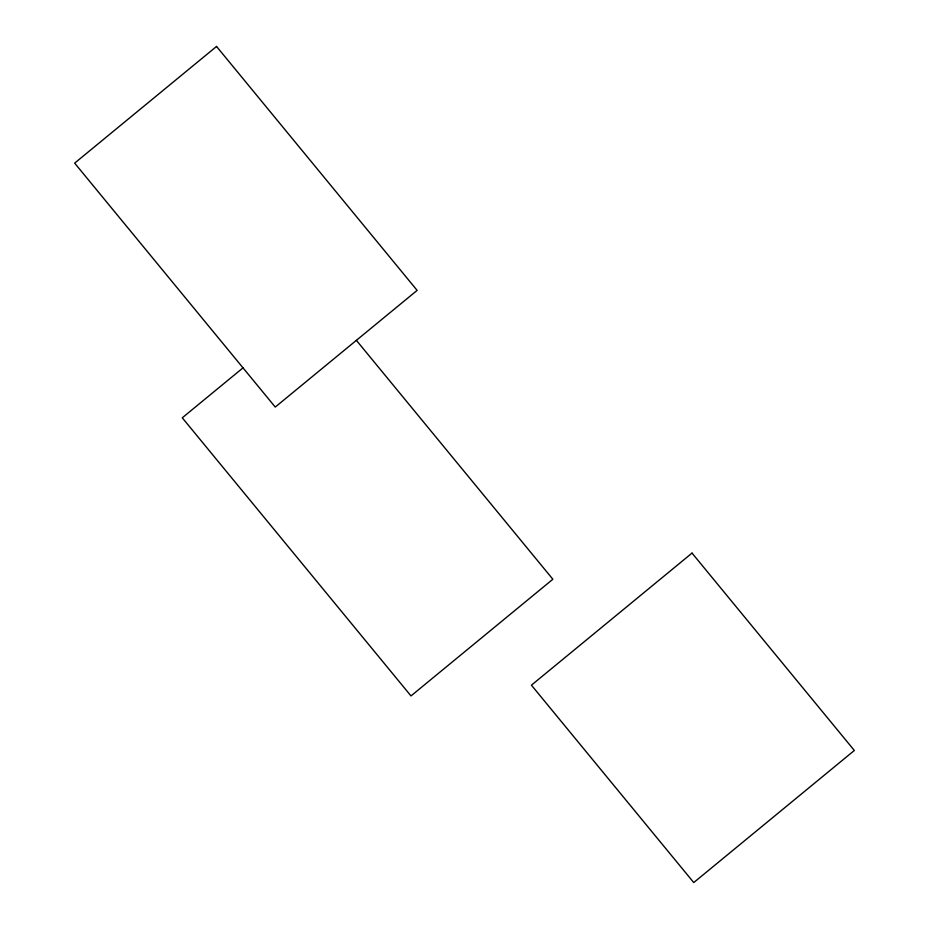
<?xml version="1.0" encoding="UTF-8"?>
<svg xmlns="http://www.w3.org/2000/svg" width="929" height="929" viewBox="0 0 929 929"><rect width="100%" height="100%" fill="white"/><g stroke="black" fill="none" stroke-linecap="round" stroke-linejoin="round"><path stroke-width="1.39" d="M243.015 367.861L182.27 417.806L410.99 695.926L552.86 579.255L356.376 340.339M216.538 46.45L74.657 163.132L275.251 407.065L417.133 290.382L216.538 46.45M692.024 553.092L531.423 685.172L693.742 882.55L854.343 750.469L692.024 553.092"/></g></svg>
